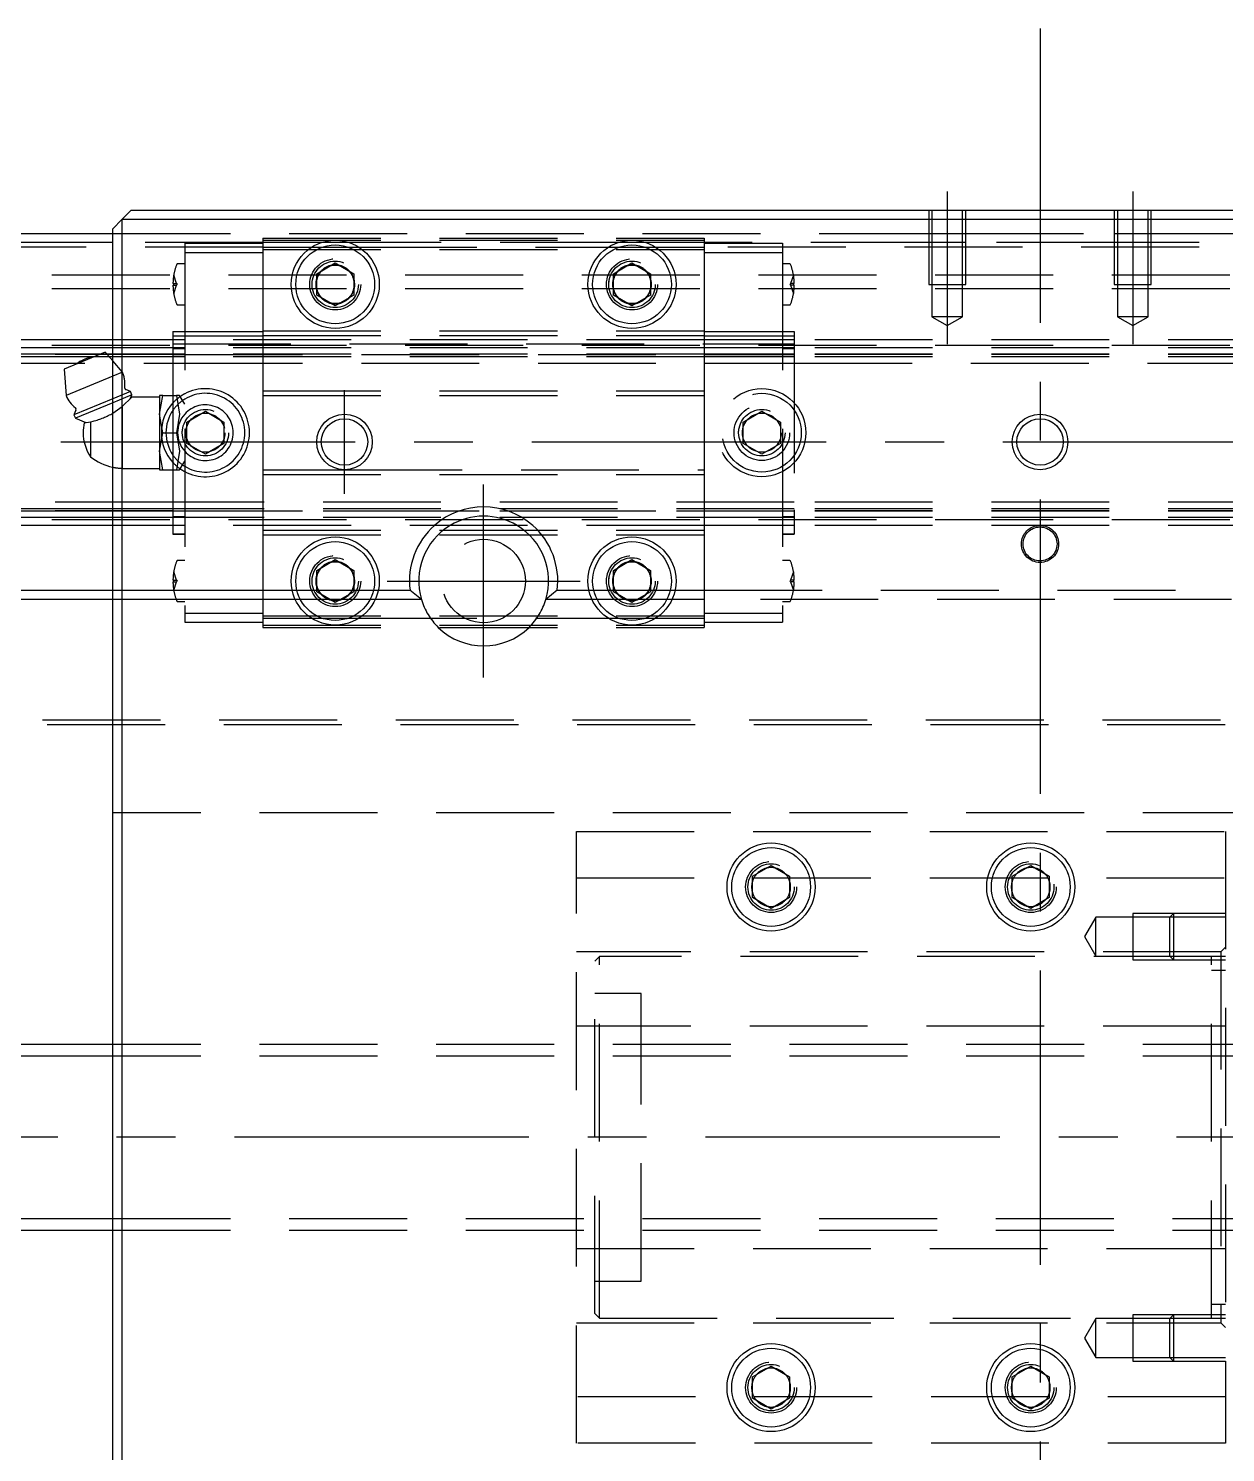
# Model space of a CAD drawing. Extents: x -15 to 809, y -352 to 120.
# Drawn here: x 120.9 to 250, y -34 to 119.6 of the extents above; entities that cross this region are included whole.
import ezdxf

# ---------------------------------------------------------------- set-up
doc = ezdxf.new("R2010")
doc.units = 0
doc.linetypes.add('CENTER', pattern=[50.8, 31.75, -6.35, 6.35, -6.35])
doc.linetypes.add('DASHED', pattern=[19.05, 12.7, -6.35])
doc.layers.get('0').update_dxf_attribs({"linetype": 'CONTINUOUS'})
doc.layers.add('CENTER', color=1, linetype='CENTER')

msp = doc.modelspace()

# ---------------------------------------------------------------- linework, layer by layer
at = {"color": 7, "linetype": 'CONTINUOUS'}
for p, q in [((131, 99), (132, 100)), ((132, 100), (328, 100)), ((130, 98), (131, 99)), ((131, 99), (131, -99)), ((329, 99), (131, 99)), ((2, 97.5), (130, 97.5)), ((130, -98), (130, 98)), ((130, 96.5), (1, 96.5)), ((152, 93.15), (154, 94.31)), ((154, 94.31), (156, 93.15)), ((184, 93.15), (186, 94.31)), ((186, 94.31), (188, 93.15)), ((152, 90.85), (152, 93.15)), ((156, 93.15), (156, 90.85)), ((184, 90.85), (184, 93.15)), ((188, 93.15), (188, 90.85)), ((154, 89.69), (152, 90.85)), ((156, 90.85), (154, 89.69)), ((186, 89.69), (184, 90.85)), ((188, 90.85), (186, 89.69)), ((130, 86), (0, 86)), ((128.73, 84.48), (0, 84.48)), ((129.2, 84.68), (124.77, 82.84)), ((130, 83.76), (129.2, 84.68)), ((130, 84.48), (129.37, 84.48)), ((128.05, 84.2), (0, 84.2)), ((130, 84.2), (129.62, 84.2)), ((124.77, 82.84), (124.97, 80)), ((130, 82.09), (124.97, 80)), ((130, 79.66), (125.83, 77.93)), ((126.04, 78.44), (125.83, 77.93)), ((130, 79.22), (125.98, 77.56)), ((125.83, 77.93), (125.98, 77.56)), ((125.98, 77.56), (127.1, 77.09)), ((126.94, 77.07), (127.6, 77.18)), ((127.6, 77.18), (127.74, 77.21)), ((127.6, 77.18), (127.6, 73.4)), ((127.74, 77.21), (127.88, 77.24)), ((127.88, 77.24), (128.02, 77.28)), ((128.02, 77.28), (128.17, 77.32)), ((128.17, 77.32), (128.32, 77.36)), ((128.32, 77.36), (128.47, 77.41)), ((128.47, 77.41), (128.6, 77.46)), ((128.6, 77.46), (128.73, 77.5)), ((128.73, 77.5), (128.86, 77.55)), ((128.86, 77.55), (129, 77.61)), ((129, 77.61), (129.13, 77.66)), ((129.13, 77.66), (129.26, 77.72)), ((129.26, 77.72), (129.39, 77.78)), ((129.39, 77.78), (129.52, 77.85)), ((129.52, 77.85), (129.66, 77.91)), ((129.66, 77.91), (129.79, 77.98)), ((129.79, 77.98), (129.91, 78.05)), ((129.91, 78.05), (130, 78.1)), ((130, 67.8), (0, 67.8)), ((130, 67.52), (0, 67.52)), ((130, 66), (0, 66)), ((152, 61.15), (154, 62.31)), ((154, 62.31), (156, 61.15)), ((184, 61.15), (186, 62.31)), ((186, 62.31), (188, 61.15)), ((152, 58.85), (152, 61.15)), ((156, 61.15), (156, 58.85)), ((184, 58.85), (184, 61.15)), ((188, 61.15), (188, 58.85)), ((57.94, 59), (130, 59)), ((154, 57.69), (152, 58.85)), ((156, 58.85), (154, 57.69)), ((186, 57.69), (184, 58.85)), ((188, 58.85), (186, 57.69)), ((130, 58), (56.71, 58)), ((199, 28.15), (201, 29.31)), ((201, 29.31), (203, 28.15)), ((227, 28.15), (229, 29.31)), ((229, 29.31), (231, 28.15)), ((199, 25.85), (199, 28.15)), ((203, 28.15), (203, 25.85)), ((227, 25.85), (227, 28.15)), ((231, 28.15), (231, 25.85)), ((201, 24.69), (199, 25.85)), ((203, 25.85), (201, 24.69)), ((229, 24.69), (227, 25.85)), ((231, 25.85), (229, 24.69)), ((130, 10), (28, 10)), ((28, -10), (130, -10)), ((199, -25.85), (201, -24.69)), ((199, -28.15), (199, -25.85)), ((201, -24.69), (203, -25.85)), ((203, -25.85), (203, -28.15)), ((227, -25.85), (229, -24.69)), ((227, -28.15), (227, -25.85)), ((229, -24.69), (231, -25.85)), ((231, -25.85), (231, -28.15)), ((201, -29.31), (199, -28.15)), ((203, -28.15), (201, -29.31)), ((229, -29.31), (227, -28.15)), ((231, -28.15), (229, -29.31))]:
    msp.add_line(p, q, dxfattribs=at)
at = {"color": 3, "linetype": 'DASHED'}
for p, q in [((218, 100), (218, 92)), ((218.35, 100), (218.35, 92)), ((221.65, 92), (221.65, 100)), ((222, 92), (222, 100)), ((238, 100), (238, 92)), ((238.35, 100), (238.35, 92)), ((241.65, 92), (241.65, 100)), ((242, 92), (242, 100)), ((130, 97.5), (218, 97.5)), ((146.2, 97), (146.2, 96)), ((146.2, 97), (193.8, 97)), ((193.8, 97), (193.8, 96)), ((218, 97.5), (222, 97.5)), ((222, 97.5), (238, 97.5)), ((238, 97.5), (242, 97.5)), ((242, 97.5), (330, 97.5)), ((146.2, 96), (0.5, 96)), ((146.2, 96.5), (130, 96.5)), ((137.77, 96.45), (146.2, 96.45)), ((137.77, 96.45), (137.77, 95.45)), ((137.77, 95.45), (137.77, 56.55)), ((137.77, 95.45), (146.2, 95.45)), ((146.2, 96.75), (193.8, 96.75)), ((152.48, 96.5), (146.2, 96.5)), ((146.2, 96), (146.2, 87)), ((146.2, 96), (151.44, 96)), ((146.2, 95.75), (193.8, 95.75)), ((151.44, 96), (152.56, 96)), ((155.52, 96.5), (152.48, 96.5)), ((152.56, 96), (155.44, 96)), ((155.44, 96), (156.56, 96)), ((184.48, 96.5), (155.52, 96.5)), ((156.56, 96), (183.44, 96)), ((183.44, 96), (184.56, 96)), ((187.52, 96.5), (184.48, 96.5)), ((184.56, 96), (187.44, 96)), ((187.44, 96), (188.56, 96)), ((193.8, 96.5), (187.52, 96.5)), ((188.56, 96), (193.8, 96)), ((218, 96.5), (193.8, 96.5)), ((193.8, 96.45), (202.23, 96.45)), ((266.2, 96), (193.8, 96)), ((193.8, 96), (193.8, 87)), ((193.8, 95.45), (202.23, 95.45)), ((202.23, 96.45), (202.23, 95.45)), ((202.23, 95.45), (202.23, 56.55)), ((222, 96.5), (218, 96.5)), ((238, 96.5), (222, 96.5)), ((242, 96.5), (238, 96.5)), ((266.2, 96.5), (242, 96.5)), ((137.77, 94.2), (136.99, 94.2)), ((203.01, 94.2), (202.23, 94.2)), ((460, 93), (0, 93)), ((136.9, 92.1), (136.58, 93)), ((151.5, 92), (151.53, 92.37)), ((183.5, 92), (183.53, 92.41)), ((203.42, 93), (203.1, 92.1)), ((460, 91.5), (0, 91.5)), ((136.58, 92.1), (136.5, 92.1)), ((136.5, 91.9), (136.58, 91.9)), ((136.58, 92.1), (136.9, 92.1)), ((136.58, 91.9), (136.58, 92.1)), ((136.58, 91), (136.9, 91.9)), ((136.58, 91.9), (136.9, 91.9)), ((136.9, 92.1), (136.94, 92)), ((136.9, 91.9), (136.94, 92)), ((203.1, 92.1), (203.06, 92)), ((203.1, 91.9), (203.06, 92)), ((203.42, 92.1), (203.1, 92.1)), ((203.1, 91.9), (203.42, 91)), ((203.42, 91.9), (203.1, 91.9)), ((203.5, 92.1), (203.42, 92.1)), ((203.42, 92.1), (203.42, 91.9)), ((203.42, 91.9), (203.5, 91.9)), ((218, 92), (222, 92)), ((218.35, 92), (218.35, 88.5)), ((221.65, 88.5), (221.65, 92)), ((238, 92), (242, 92)), ((238.35, 92), (238.35, 88.5)), ((241.65, 88.5), (241.65, 92)), ((136.99, 89.8), (137.77, 89.8)), ((202.23, 89.8), (203.01, 89.8)), ((218.35, 88.5), (220, 87.55)), ((221.65, 88.5), (218.35, 88.5)), ((220, 87.55), (221.65, 88.5)), ((238.35, 88.5), (240, 87.55)), ((241.65, 88.5), (238.35, 88.5)), ((240, 87.55), (241.65, 88.5)), ((136.5, 86.93), (137.77, 86.93)), ((136.5, 86.93), (136.5, 84.33)), ((136.5, 86.92), (137.77, 86.92)), ((136.5, 86.46), (137.77, 86.46)), ((137.77, 86.93), (146.2, 86.93)), ((137.77, 86.46), (146.2, 86.46)), ((146.2, 87), (146.2, 86.5)), ((146.2, 87), (193.8, 87)), ((146.2, 86.5), (146.2, 80.5)), ((146.2, 86.5), (193.8, 86.5)), ((193.8, 87), (193.8, 86.5)), ((193.8, 86.93), (202.23, 86.93)), ((193.8, 86.5), (193.8, 80.5)), ((193.8, 86.46), (202.23, 86.46)), ((202.23, 86.93), (203.5, 86.93)), ((202.23, 86.92), (203.5, 86.92)), ((202.23, 86.46), (203.5, 86.46)), ((203.5, 86.93), (203.5, 84.33)), ((460, 85.4), (0, 85.4)), ((130, 85.15), (0, 85.15)), ((129.37, 84.48), (128.73, 84.48)), ((136.5, 86), (130, 86)), ((136.5, 85.15), (130, 85.15)), ((136.5, 84.48), (130, 84.48)), ((137.77, 86), (136.5, 86)), ((136.5, 85.6), (203.5, 85.6)), ((137.77, 85.15), (136.5, 85.15)), ((136.5, 85.08), (137.77, 85.08)), ((137.77, 84.48), (136.5, 84.48)), ((193.8, 86), (137.77, 86)), ((193.8, 85.15), (137.77, 85.15)), ((193.8, 84.48), (137.77, 84.48)), ((203.5, 86), (193.8, 86)), ((203.5, 85.15), (193.8, 85.15)), ((203.5, 84.48), (193.8, 84.48)), ((202.23, 85.08), (203.5, 85.08)), ((256.5, 86), (203.5, 86)), ((256.5, 85.15), (203.5, 85.15)), ((256.5, 84.48), (203.5, 84.48)), ((136.5, 84.42), (0, 84.42)), ((0, 83.5), (136.5, 83.5)), ((129.62, 84.2), (128.05, 84.2)), ((136.5, 84.2), (130, 84.2)), ((131.07, 82.53), (130, 83.76)), ((136.5, 84.42), (137.77, 84.42)), ((136.5, 84.33), (136.5, 80)), ((137.77, 84.2), (136.5, 84.2)), ((136.5, 83.5), (137.77, 83.5)), ((137.77, 84.42), (193.8, 84.42)), ((193.8, 84.2), (137.77, 84.2)), ((137.77, 83.5), (193.8, 83.5)), ((193.8, 84.42), (203.5, 84.42)), ((203.5, 84.2), (193.8, 84.2)), ((193.8, 83.5), (203.5, 83.5)), ((256.5, 84.42), (203.5, 84.42)), ((203.5, 84.33), (203.5, 67.67)), ((256.5, 84.2), (203.5, 84.2)), ((203.5, 83.5), (256.5, 83.5)), ((131.07, 82.53), (130, 82.09)), ((131.93, 80.45), (130, 79.66)), ((132.08, 80.08), (130, 79.22)), ((131.93, 80.45), (131.42, 80.66)), ((131.9, 79.64), (132.08, 80.08)), ((132.08, 80.08), (131.93, 80.45)), ((135.4, 80), (135.04, 80)), ((135.04, 80), (135.04, 78)), ((135.04, 78), (135.4, 80)), ((135.4, 80), (136.87, 80)), ((136.5, 80), (136.5, 72)), ((137.22, 80), (136.87, 80)), ((136.87, 80), (137.22, 78)), ((137.77, 79.06), (137.22, 80)), ((146.2, 80.5), (146.2, 80)), ((146.2, 80.5), (193.8, 80.5)), ((146.2, 80), (146.2, 72)), ((146.2, 80), (193.8, 80)), ((193.8, 80.5), (193.8, 80)), ((193.8, 80), (193.8, 72)), ((130, 78.1), (131.04, 78.83)), ((131.04, 78.83), (132.08, 79.85)), ((131.04, 78.83), (131.04, 72.15)), ((135.04, 79.85), (132.08, 79.85)), ((135.4, 76), (135.04, 78)), ((135.04, 78), (135.04, 74)), ((137.22, 78), (136.87, 76)), ((138, 77.15), (140, 78.31)), ((138, 74.85), (138, 77.15)), ((140, 78.31), (142, 77.15)), ((142, 77.15), (142, 74.85)), ((198, 77.15), (200, 78.31)), ((198, 74.85), (198, 77.15)), ((200, 78.31), (202, 77.15)), ((202, 77.15), (202, 74.85)), ((135.04, 74), (135.4, 76)), ((135.4, 76), (136.87, 76)), ((136.87, 76), (137.22, 74)), ((137.5, 76), (137.53, 76.37)), ((197.5, 76), (197.53, 76.41)), ((135.04, 74), (135.04, 72)), ((135.4, 72), (135.04, 74)), ((137.22, 74), (136.87, 72)), ((140, 73.69), (138, 74.85)), ((142, 74.85), (140, 73.69)), ((200, 73.69), (198, 74.85)), ((202, 74.85), (200, 73.69)), ((137.22, 72), (137.77, 72.94)), ((131.04, 72.15), (135.04, 72.15)), ((135.04, 72), (135.4, 72)), ((135.4, 72), (136.87, 72)), ((136.5, 72), (136.5, 67.67)), ((136.87, 72), (137.22, 72)), ((146.2, 72), (146.2, 71.5)), ((146.2, 72), (155, 72)), ((146.2, 71.5), (146.2, 65.5)), ((146.2, 71.5), (193.8, 71.5)), ((155, 72), (193.8, 72)), ((193.8, 72), (193.8, 71.5)), ((193.8, 71.5), (193.8, 65.5)), ((136.5, 68.5), (0, 68.5)), ((136.5, 67.8), (130, 67.8)), ((137.77, 68.5), (136.5, 68.5)), ((137.77, 67.8), (136.5, 67.8)), ((136.5, 67.67), (136.5, 65.07)), ((203.5, 68.5), (137.77, 68.5)), ((203.5, 67.8), (137.77, 67.8)), ((256.5, 68.5), (203.5, 68.5)), ((256.5, 67.8), (203.5, 67.8)), ((203.5, 67.67), (203.5, 65.07)), ((136.5, 67.58), (0, 67.58)), ((130, 66.85), (0, 66.85)), ((460, 66.6), (0, 66.6)), ((136.5, 67.52), (130, 67.52)), ((136.5, 66.85), (130, 66.85)), ((136.5, 67.58), (137.77, 67.58)), ((137.77, 67.52), (136.5, 67.52)), ((137.77, 66.92), (136.5, 66.92)), ((137.77, 66.85), (136.5, 66.85)), ((137.77, 67.58), (203.5, 67.58)), ((203.5, 67.52), (137.77, 67.52)), ((203.5, 66.85), (137.77, 66.85)), ((203.5, 66.92), (202.23, 66.92)), ((256.5, 67.58), (203.5, 67.58)), ((256.5, 67.52), (203.5, 67.52)), ((256.5, 66.85), (203.5, 66.85)), ((136.5, 66), (130, 66)), ((137.77, 66), (136.5, 66)), ((136.5, 65.08), (137.77, 65.08)), ((136.5, 65.07), (137.77, 65.07)), ((193.8, 66), (137.77, 66)), ((146.2, 65.5), (146.2, 65)), ((146.2, 65.5), (193.8, 65.5)), ((146.2, 65), (146.2, 56)), ((146.2, 65), (193.8, 65)), ((203.5, 66), (193.8, 66)), ((193.8, 65.5), (193.8, 65)), ((193.8, 65), (193.8, 56)), ((202.23, 65.08), (203.5, 65.08)), ((202.23, 65.07), (203.5, 65.07)), ((256.5, 66), (203.5, 66)), ((137.77, 62.2), (136.99, 62.2)), ((203.01, 62.2), (202.23, 62.2)), ((136.58, 60.1), (136.5, 60.1)), ((136.9, 60.1), (136.58, 61)), ((136.58, 60.1), (136.9, 60.1)), ((136.58, 59.9), (136.58, 60.1)), ((136.9, 60.1), (136.94, 60)), ((136.9, 59.9), (136.94, 60)), ((151.5, 60), (151.53, 60.37)), ((183.5, 60), (183.53, 60.41)), ((203.1, 60.1), (203.06, 60)), ((203.1, 59.9), (203.06, 60)), ((203.42, 61), (203.1, 60.1)), ((203.42, 60.1), (203.1, 60.1)), ((203.5, 60.1), (203.42, 60.1)), ((203.42, 60.1), (203.42, 59.9)), ((130, 59), (136.58, 59)), ((136.5, 59.9), (136.58, 59.9)), ((136.58, 59), (136.9, 59.9)), ((136.58, 59.9), (136.9, 59.9)), ((136.58, 59), (137.77, 59)), ((137.77, 59), (149.36, 59)), ((149.36, 59), (149.87, 59)), ((149.87, 59), (151.44, 59)), ((151.44, 59), (151.71, 59)), ((151.71, 59), (152, 59)), ((152, 59), (152.15, 59)), ((152.15, 59), (152.2, 59)), ((152.2, 59), (155.8, 59)), ((155.8, 59), (155.85, 59)), ((155.85, 59), (156, 59)), ((156, 59), (156.29, 59)), ((156.29, 59), (156.56, 59)), ((156.56, 59), (158.13, 59)), ((158.13, 59), (158.64, 59)), ((158.64, 59), (162.06, 59)), ((163.29, 58), (162.06, 59)), ((177.94, 59), (176.71, 58)), ((177.94, 59), (181.36, 59)), ((181.36, 59), (181.87, 59)), ((181.87, 59), (183.44, 59)), ((183.44, 59), (183.71, 59)), ((183.71, 59), (184, 59)), ((184, 59), (184.15, 59)), ((184.15, 59), (184.2, 59)), ((184.2, 59), (187.8, 59)), ((187.8, 59), (187.85, 59)), ((187.85, 59), (188, 59)), ((188, 59), (188.29, 59)), ((188.29, 59), (188.56, 59)), ((188.56, 59), (190.13, 59)), ((190.13, 59), (190.64, 59)), ((190.64, 59), (193.8, 59)), ((193.8, 59), (269.36, 59)), ((203.1, 59.9), (203.42, 59)), ((203.42, 59.9), (203.1, 59.9)), ((203.42, 59.9), (203.5, 59.9)), ((136.84, 58), (130, 58)), ((137.77, 58), (136.84, 58)), ((136.99, 57.8), (137.77, 57.8)), ((149.69, 58), (137.77, 58)), ((150.25, 58), (149.69, 58)), ((152.11, 58), (150.25, 58)), ((152.5, 58), (152.11, 58)), ((153.36, 58), (152.5, 58)), ((153.46, 58), (153.36, 58)), ((153.5, 58), (153.46, 58)), ((154.5, 58), (153.5, 58)), ((154.54, 58), (154.5, 58)), ((154.64, 58), (154.54, 58)), ((155.5, 58), (154.64, 58)), ((155.89, 58), (155.5, 58)), ((157.75, 58), (155.89, 58)), ((158.31, 58), (157.75, 58)), ((163.29, 58), (158.31, 58)), ((181.69, 58), (176.71, 58)), ((182.25, 58), (181.69, 58)), ((184.11, 58), (182.25, 58)), ((184.5, 58), (184.11, 58)), ((185.36, 58), (184.5, 58)), ((185.46, 58), (185.36, 58)), ((185.5, 58), (185.46, 58)), ((186.5, 58), (185.5, 58)), ((186.54, 58), (186.5, 58)), ((186.64, 58), (186.54, 58)), ((187.5, 58), (186.64, 58)), ((187.89, 58), (187.5, 58)), ((189.75, 58), (187.89, 58)), ((190.31, 58), (189.75, 58)), ((193.8, 58), (190.31, 58)), ((269.69, 58), (193.8, 58)), ((202.23, 57.8), (203.01, 57.8)), ((137.77, 56.55), (137.77, 55.55)), ((137.77, 56.55), (146.2, 56.55)), ((137.77, 55.55), (146.2, 55.55)), ((146.2, 56.25), (193.8, 56.25)), ((146.2, 56), (146.2, 55)), ((146.2, 56), (151.44, 56)), ((151.44, 56), (152.56, 56)), ((152.56, 56), (155.44, 56)), ((155.44, 56), (156.56, 56)), ((156.56, 56), (183.44, 56)), ((183.44, 56), (184.56, 56)), ((184.56, 56), (187.44, 56)), ((187.44, 56), (188.56, 56)), ((188.56, 56), (193.8, 56)), ((193.8, 56.55), (202.23, 56.55)), ((193.8, 56), (193.8, 55)), ((193.8, 55.55), (202.23, 55.55)), ((202.23, 56.55), (202.23, 55.55)), ((146.2, 55.25), (193.8, 55.25)), ((146.2, 55), (193.8, 55)), ((459, 45), (1, 45)), ((459.5, 44.5), (0.5, 44.5)), ((330, 35), (130, 35)), ((180, -33), (180, 33)), ((180, 33), (250, 33)), ((250, 33), (250, -33)), ((180, 28), (250, 28)), ((198.5, 27), (198.51, 27.25)), ((231.48, 27.29), (231.5, 27)), ((236, 23.75), (234.79, 21.65)), ((240, 23.75), (236, 23.75)), ((236, 19.55), (236, 23.75)), ((244.4, 24.15), (240, 24.15)), ((240, 24.15), (240, 19.15)), ((244, 23.75), (240, 23.75)), ((244.4, 24.15), (244, 23.75)), ((250, 23.75), (244, 23.75)), ((250, 23.75), (244, 23.75)), ((244, 19.55), (244, 23.75)), ((250, 24.15), (244.4, 24.15)), ((250, 24.15), (244.4, 24.15)), ((244.4, 24.15), (244.4, 19.15)), ((234.79, 21.65), (236, 19.55)), ((249.5, 20), (180, 20)), ((250, 20.5), (249.5, 20)), ((249.5, 20), (249.5, -20)), ((182.5, 19.5), (182, 19)), ((182, -19), (182, 19)), ((248.5, 19.5), (182.5, 19.5)), ((182.5, -19.5), (182.5, 19.5)), ((236, 19.55), (240, 19.55)), ((240, 19.55), (244, 19.55)), ((240, 19.15), (244.4, 19.15)), ((244, 19.55), (250, 19.55)), ((244, 19.55), (244.4, 19.15)), ((244, 19.55), (250, 19.55)), ((244.4, 19.15), (250, 19.15)), ((244.4, 19.15), (250, 19.15)), ((248.5, -19.5), (248.5, 19.5)), ((250, 18), (248.5, 18)), ((187, 15.5), (182, 15.5)), ((187, -15.5), (187, 15.5)), ((249.5, 12), (180, 12)), ((250, 12), (249.5, 12)), ((330, 10), (130, 10)), ((330, 8.75), (130, 8.75)), ((130, -8.75), (330, -8.75)), ((130, -10), (330, -10)), ((180, -12), (249.5, -12)), ((249.5, -12), (250, -12)), ((182, -15.5), (187, -15.5)), ((248.5, -18), (250, -18)), ((182, -19), (182.5, -19.5)), ((182.5, -19.5), (248.5, -19.5)), ((236, -19.55), (234.79, -21.65)), ((240, -19.55), (236, -19.55)), ((236, -21.65), (236, -19.55)), ((244.4, -19.15), (240, -19.15)), ((240, -19.15), (240, -24.15)), ((244, -19.55), (240, -19.55)), ((244.4, -19.15), (244, -19.55)), ((250, -19.55), (244, -19.55)), ((250, -19.55), (244, -19.55)), ((244, -23.75), (244, -19.55)), ((250, -19.15), (244.4, -19.15)), ((250, -19.15), (244.4, -19.15)), ((244.4, -19.15), (244.4, -24.15)), ((180, -20), (249.5, -20)), ((249.5, -20), (250, -20.5)), ((234.79, -21.65), (236, -23.75)), ((236, -23.75), (236, -21.65)), ((236, -23.75), (240, -23.75)), ((240, -23.75), (244, -23.75)), ((240, -24.15), (244.4, -24.15)), ((244, -23.75), (250, -23.75)), ((244, -23.75), (244.4, -24.15)), ((244, -23.75), (250, -23.75)), ((244.4, -24.15), (250, -24.15)), ((244.4, -24.15), (250, -24.15)), ((198.5, -27), (198.52, -26.7)), ((226.5, -27), (226.52, -26.7)), ((250, -28), (180, -28)), ((250, -33), (180, -33))]:
    msp.add_line(p, q, dxfattribs=at)
at = {"color": 3, "linetype": 'CONTINUOUS'}
for p, q in [((130, 8.75), (28, 8.75)), ((28, -8.75), (130, -8.75))]:
    msp.add_line(p, q, dxfattribs=at)
at = {"color": 7, "linetype": 'CONTINUOUS'}
for centre, radius in [((154, 92), 4.75), ((154, 92), 4.25), ((186, 92), 4.75), ((186, 92), 4.25), ((155, 75), 2.5), ((230, 75), 3), ((230, 75), 2.5), ((154, 60), 4.75), ((186, 60), 4.75), ((154, 60), 4.25), ((186, 60), 4.25), ((201, 27), 4.75), ((201, 27), 4.25), ((229, 27), 4.75), ((229, 27), 4.25), ((201, -27), 4.75), ((201, -27), 4.25), ((229, -27), 4.75), ((229, -27), 4.25)]:
    msp.add_circle(centre, radius, dxfattribs=at)
at = {"color": 3, "linetype": 'DASHED'}
for centre, radius in [((154, 92), 2.75), ((154, 92), 2.5), ((154, 92), 2.07), ((186, 92), 2.75), ((186, 92), 2.5), ((186, 92), 2.07), ((200, 76), 4.75), ((200, 76), 4.25), ((140, 76), 2.5), ((200, 76), 3), ((200, 76), 2.5), ((140, 76), 2.1), ((200, 76), 2.1), ((230, 64), 2), ((230, 64), 1.83), ((170, 60), 4.5), ((154, 60), 2.75), ((154, 60), 2.5), ((154, 60), 2.07), ((186, 60), 2.75), ((186, 60), 2.5), ((186, 60), 2.07), ((201, 27), 2.75), ((201, 27), 2.5), ((229, 27), 2.75), ((229, 27), 2.5), ((201, -27), 2.75), ((201, -27), 2.5), ((229, -27), 2.75), ((229, -27), 2.5)]:
    msp.add_circle(centre, radius, dxfattribs=at)
at = {"color": 3, "linetype": 'CONTINUOUS'}
msp.add_circle((155, 75), 3, dxfattribs=at)
at = {"color": 3, "linetype": 'DASHED'}
for centre, radius, start, end in [((142.5, 92), 6, 159.1494, 170.4059), ((136.99, 94.1), 0.1, 90, 159.1494), ((154, 92), 2.1, 102.2472, 137.7528), ((154, 92), 2.06, 105.9141, 134.0859), ((154, 92), 2.06, 74.0859, 105.9141), ((154, 92), 2.1, 77.7528, 102.2472), ((154, 92), 2.1, 42.2472, 77.7528), ((154, 92), 2.06, 45.9141, 74.0859), ((186, 92), 2.1, 102.2472, 137.7528), ((186, 92), 2.06, 105.9141, 134.0859), ((186, 92), 2.06, 74.0859, 105.9141), ((186, 92), 2.1, 77.7528, 102.2472), ((186, 92), 2.1, 42.2472, 77.7528), ((186, 92), 2.06, 45.9141, 74.0859), ((203.01, 94.1), 0.1, 20.8506, 90), ((197.5, 92), 6, 9.5941, 20.8506), ((142.5, 92), 6, 170.4203, 179.0449), ((154, 92), 2.1, 162.2472, 180), ((154, 92), 2.06, 165.9141, 194.0859), ((154, 92), 2.06, 134.0859, 165.9141), ((154, 92), 2.1, 137.7528, 162.2472), ((154, 92), 2.06, 14.0859, 45.9141), ((154, 92), 2.1, 17.7528, 42.2472), ((154, 92), 2.1, 342.2472, 17.7528), ((154, 92), 2.06, 0, 14.0859), ((186, 92), 2.1, 162.2472, 180), ((186, 92), 2.06, 165.9141, 194.0859), ((186, 92), 2.06, 134.0859, 165.9141), ((186, 92), 2.1, 137.7528, 162.2472), ((186, 92), 2.06, 14.0859, 45.9141), ((186, 92), 2.1, 17.7528, 42.2472), ((186, 92), 2.1, 342.2472, 17.7528), ((186, 92), 2.06, 0, 14.0859), ((197.5, 92), 6, 0.9551, 9.5797), ((142.5, 92), 6, 180.9551, 189.5797), ((142.5, 92), 6, 189.5941, 200.8506), ((154, 92), 2.1, 180, 197.7528), ((154, 92), 2.06, 194.0859, 225.9141), ((154, 92), 2.1, 197.7528, 222.2472), ((154, 92), 2.06, 314.0859, 345.9141), ((154, 92), 2.1, 317.7528, 342.2472), ((154, 92), 2.06, 345.9141, 0), ((186, 92), 2.1, 180, 197.7528), ((186, 92), 2.06, 194.0859, 225.9141), ((186, 92), 2.1, 197.7528, 222.2472), ((186, 92), 2.06, 314.0859, 345.9141), ((186, 92), 2.1, 317.7528, 342.2472), ((186, 92), 2.06, 345.9141, 0), ((197.5, 92), 6, 339.1494, 350.4059), ((197.5, 92), 6, 350.4203, 359.0449), ((136.99, 89.9), 0.1, 200.8506, 270), ((154, 92), 2.1, 222.2472, 257.7528), ((154, 92), 2.06, 225.9141, 254.0859), ((154, 92), 2.06, 254.0859, 285.9141), ((154, 92), 2.1, 257.7528, 282.2472), ((154, 92), 2.1, 282.2472, 317.7528), ((154, 92), 2.06, 285.9141, 314.0859), ((186, 92), 2.1, 222.2472, 257.7528), ((186, 92), 2.06, 225.9141, 254.0859), ((186, 92), 2.06, 254.0859, 285.9141), ((186, 92), 2.1, 257.7528, 282.2472), ((186, 92), 2.1, 282.2472, 317.7528), ((186, 92), 2.06, 285.9141, 314.0859), ((203.01, 89.9), 0.1, 270, 339.1494), ((128.02, 81.27), 3.3, 353.1639, 22.4998), ((131.49, 80.85), 0.2, 173.1612, 247.4985), ((140, 76), 4.75, 124.896, 137.4631), ((140, 76), 4.75, 118.0275, 124.896), ((140, 76), 4.75, 0, 118.0275), ((140, 76), 4.25, 0, 121.6801), ((140, 76), 4.75, 137.4631, 222.5369), ((140, 76), 4.25, 145.4397, 214.5603), ((140, 76), 4.25, 125.4736, 145.4397), ((140, 76), 4.25, 121.6801, 125.4736), ((140, 76), 3, 0, 138.0733), ((140, 76), 3, 138.0733, 221.9267), ((140, 76), 3, 221.9267, 0), ((140, 76), 4.75, 241.9725, 0), ((140, 76), 4.25, 238.3199, 0), ((131.27, 78.15), 6, 257.7689, 267.8214), ((140, 76), 4.25, 214.5603, 234.5264), ((140, 76), 4.75, 222.5369, 235.104), ((140, 76), 4.25, 234.5264, 238.3199), ((140, 76), 4.75, 235.104, 241.9725), ((170, 60), 8, 48.5904, 131.4096), ((170, 60), 7, 58.9973, 121.0027), ((170, 60), 8, 131.4096, 187.1808), ((170, 60), 7, 121.0027, 196.6015), ((170, 60), 7, 343.3985, 58.9973), ((170, 60), 8, 352.8192, 48.5904), ((142.5, 60), 6, 159.1494, 170.4059), ((136.99, 62.1), 0.1, 90, 159.1494), ((154, 60), 2.06, 134.0859, 165.9141), ((154, 60), 2.1, 102.2472, 137.7528), ((154, 60), 2.06, 105.9141, 134.0859), ((154, 60), 2.06, 74.0859, 105.9141), ((154, 60), 2.1, 77.7528, 102.2472), ((154, 60), 2.1, 42.2472, 77.7528), ((154, 60), 2.06, 45.9141, 74.0859), ((154, 60), 2.06, 14.0859, 45.9141), ((186, 60), 2.06, 134.0859, 165.9141), ((186, 60), 2.1, 102.2472, 137.7528), ((186, 60), 2.06, 105.9141, 134.0859), ((186, 60), 2.06, 74.0859, 105.9141), ((186, 60), 2.1, 77.7528, 102.2472), ((186, 60), 2.1, 42.2472, 77.7528), ((186, 60), 2.06, 45.9141, 74.0859), ((186, 60), 2.06, 14.0859, 45.9141), ((203.01, 62.1), 0.1, 20.8506, 90), ((197.5, 60), 6, 9.5941, 20.8506), ((142.5, 60), 6, 170.4203, 179.0449), ((154, 60), 2.1, 162.2472, 180), ((154, 60), 2.1, 180, 197.7528), ((154, 60), 2.06, 165.9141, 194.0859), ((154, 60), 2.1, 137.7528, 162.2472), ((154, 60), 2.1, 17.7528, 42.2472), ((154, 60), 2.1, 342.2472, 17.7528), ((154, 60), 2.06, 0, 14.0859), ((154, 60), 2.06, 345.9141, 0), ((186, 60), 2.1, 162.2472, 180), ((186, 60), 2.1, 180, 197.7528), ((186, 60), 2.06, 165.9141, 194.0859), ((186, 60), 2.1, 137.7528, 162.2472), ((186, 60), 2.1, 17.7528, 42.2472), ((186, 60), 2.1, 342.2472, 17.7528), ((186, 60), 2.06, 0, 14.0859), ((186, 60), 2.06, 345.9141, 0), ((197.5, 60), 6, 0.9551, 9.5797), ((142.5, 60), 6, 180.9551, 189.5797), ((142.5, 60), 6, 189.5941, 200.8506), ((154, 60), 2.06, 194.0859, 225.9141), ((154, 60), 2.1, 197.7528, 222.2472), ((154, 60), 2.1, 222.2472, 257.7528), ((154, 60), 2.06, 225.9141, 254.0859), ((154, 60), 2.1, 282.2472, 317.7528), ((154, 60), 2.06, 285.9141, 314.0859), ((154, 60), 2.06, 314.0859, 345.9141), ((154, 60), 2.1, 317.7528, 342.2472), ((186, 60), 2.06, 194.0859, 225.9141), ((186, 60), 2.1, 197.7528, 222.2472), ((186, 60), 2.1, 222.2472, 257.7528), ((186, 60), 2.06, 225.9141, 254.0859), ((186, 60), 2.1, 282.2472, 317.7528), ((186, 60), 2.06, 285.9141, 314.0859), ((186, 60), 2.06, 314.0859, 345.9141), ((186, 60), 2.1, 317.7528, 342.2472), ((197.5, 60), 6, 339.1494, 350.4059), ((197.5, 60), 6, 350.4203, 359.0449), ((136.99, 57.9), 0.1, 200.8506, 270), ((154, 60), 2.06, 254.0859, 285.9141), ((154, 60), 2.1, 257.7528, 282.2472), ((170, 60), 7, 196.6015, 225.5847), ((170, 60), 7, 314.4153, 343.3985), ((186, 60), 2.06, 254.0859, 285.9141), ((186, 60), 2.1, 257.7528, 282.2472), ((203.01, 57.9), 0.1, 270, 339.1494), ((170, 60), 7, 225.5847, 314.4153), ((201, 27), 2.1, 137.7528, 162.2472), ((201, 27), 2.1, 102.2472, 137.7528), ((201, 27), 2.1, 77.7528, 102.2472), ((201, 27), 2.1, 42.2472, 77.7528), ((201, 27), 2.1, 17.7528, 42.2472), ((229, 27), 2.1, 137.7528, 162.2472), ((229, 27), 2.1, 102.2472, 137.7528), ((229, 27), 2.1, 77.7528, 102.2472), ((229, 27), 2.1, 42.2472, 77.7528), ((229, 27), 2.1, 17.7528, 42.2472), ((201, 27), 2.1, 162.2472, 180), ((201, 27), 2.1, 180, 197.7528), ((201, 27), 2.1, 197.7528, 222.2472), ((201, 27), 2.1, 317.7528, 342.2472), ((201, 27), 2.1, 342.2472, 17.7528), ((229, 27), 2.1, 162.2472, 180), ((229, 27), 2.1, 180, 197.7528), ((229, 27), 2.1, 197.7528, 222.2472), ((229, 27), 2.1, 317.7528, 342.2472), ((229, 27), 2.1, 342.2472, 17.7528), ((201, 27), 2.1, 222.2472, 257.7528), ((201, 27), 2.1, 257.7528, 282.2472), ((201, 27), 2.1, 282.2472, 317.7528), ((229, 27), 2.1, 222.2472, 257.7528), ((229, 27), 2.1, 257.7528, 282.2472), ((229, 27), 2.1, 282.2472, 317.7528), ((201, -27), 2.1, 137.7528, 162.2472), ((201, -27), 2.1, 102.2472, 137.7528), ((201, -27), 2.1, 77.7528, 102.2472), ((201, -27), 2.1, 42.2472, 77.7528), ((201, -27), 2.1, 17.7528, 42.2472), ((229, -27), 2.1, 137.7528, 162.2472), ((229, -27), 2.1, 102.2472, 137.7528), ((229, -27), 2.1, 77.7528, 102.2472), ((229, -27), 2.1, 42.2472, 77.7528), ((229, -27), 2.1, 17.7528, 42.2472), ((201, -27), 2.1, 162.2472, 180), ((201, -27), 2.1, 180, 197.7528), ((201, -27), 2.1, 197.7528, 222.2472), ((201, -27), 2.1, 317.7528, 342.2472), ((201, -27), 2.1, 342.2472, 17.7528), ((229, -27), 2.1, 162.2472, 180), ((229, -27), 2.1, 180, 197.7528), ((229, -27), 2.1, 197.7528, 222.2472), ((229, -27), 2.1, 317.7528, 342.2472), ((229, -27), 2.1, 342.2472, 17.7528), ((201, -27), 2.1, 222.2472, 257.7528), ((201, -27), 2.1, 257.7528, 282.2472), ((201, -27), 2.1, 282.2472, 317.7528), ((229, -27), 2.1, 222.2472, 257.7528), ((229, -27), 2.1, 257.7528, 282.2472), ((229, -27), 2.1, 282.2472, 317.7528)]:
    msp.add_arc(centre, radius, start, end, dxfattribs=at)
at = {"color": 7, "linetype": 'CONTINUOUS'}
for centre, radius, start, end in [((128.15, 80.95), 3.2, 112.5, 130.7094), ((128.15, 80.95), 3.2, 94.2906, 112.5), ((128.02, 81.27), 3.3, 202.5002, 231.8361), ((125.86, 78.51), 0.2, 337.5015, 51.8388), ((131.52, 76), 4.7, 166.8211, 179.9998), ((131.52, 76), 4.7, 180.0002, 213.5861), ((131.27, 78.15), 6, 232.2738, 257.7689)]:
    msp.add_arc(centre, radius, start, end, dxfattribs=at)
at = {"layer": 'CENTER', "color": 1, "linetype": 'CENTER'}
for p, q in [((230, 119.6), (230, -119.6)), ((220, 102), (220, 85.55)), ((240, 102), (240, 85.55)), ((155, 69.4), (155, 80.6)), ((124.4, 75), (335.6, 75)), ((170, 49.6), (170, 70.4)), ((159.6, 60), (180.4, 60)), ((530.48, 0), (-6.68, 0))]:
    msp.add_line(p, q, dxfattribs=at)

doc.saveas('drawing.dxf')
